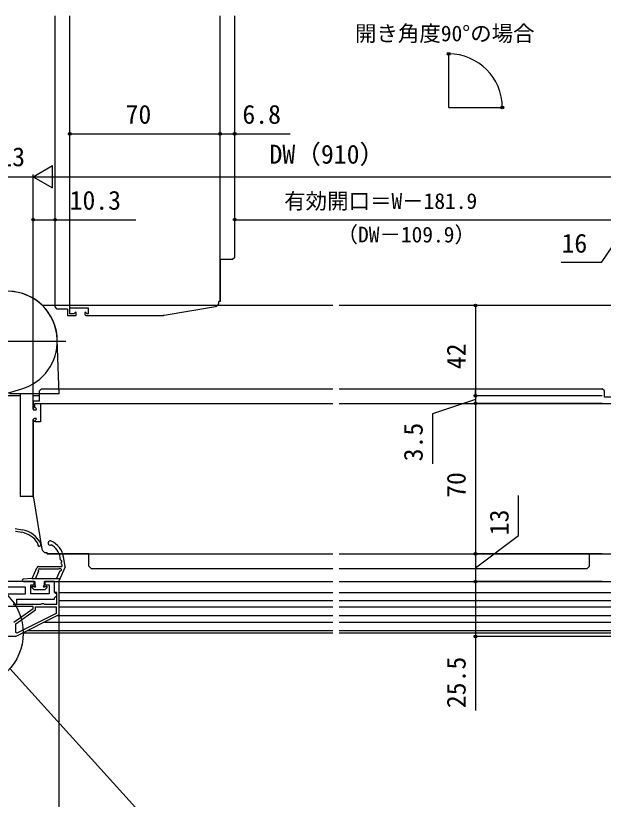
# Model space of a CAD drawing. Units: millimetres, scale not verified. Extents: x -525 to 525, y -783 to 779.
# Drawn here: x -149.1 to 124.6, y 65.3 to 430.1 of the extents above; entities that cross this region are included whole.
import ezdxf
from ezdxf.enums import TextEntityAlignment as Align

# ---------------------------------------------------------------- set-up
doc = ezdxf.new("R2010")
doc.units = ezdxf.units.MM
doc.header["$LTSCALE"] = 4
for name, color, linetype in [('0-2_YKK_11', 7, 'Continuous'), ('0-3_YKK_11E', 7, 'Continuous'), ('0-4_YKK_12', 2, 'Continuous'), ('0-5_YKK_13', 4, 'Continuous'), ('0-7_YKK_D', 6, 'Continuous')]:
    doc.layers.add(name, color=color, linetype=linetype)
doc.styles.add('ＭＳ ゴシック', font='')
doc.styles.get('ＭＳ ゴシック').set_extended_font_data('MS Gothic')

msp = doc.modelspace()

# ---------------------------------------------------------------- linework, layer by layer
at = {"layer": '0-2_YKK_11'}
for points in [[(-150.234, 156.1), (-137.2, 156.1), (-137, 156.3), (-136.8, 156.5), (-136.2, 156.5), (-136, 156.3), (-135.8, 156.1), (-130, 156.1), (-130, 161.6), (-131, 161.6), (-131, 166.6), (-129, 166.6), (-129, 151.1), (-149, 141.1), (-179, 141.1)], [(-150, 156), (-149, 156), (-148.5, 156.5), (-148.5, 158.4), (-131, 158.4), (-131, 159.1), (-130.5, 159.6), (-130, 160.1), (-130, 160.8), (-130.5, 161.3), (-131, 161.8), (-131, 166.6), (-135.5, 166.6), (-135.5, 165.1), (-133.5, 165.1), (-133.5, 160.9), (-142, 160.9), (-142, 165.1), (-140.5, 165.1), (-140.5, 166.6), (-154, 166.6)], [(-150, 147.8), (-141, 154.1), (-141, 155.1), (-152.939, 155.1)]]:
    msp.add_lwpolyline(points, dxfattribs=at)
for points in [[(-144.5, 164.1), (-153, 164.1), (-153, 160.9), (-144.5, 160.9)], [(-130.2, 151.842), (-148.526, 142.679), (-149, 142.972), (-149, 147.035), (-139.8, 153.475), (-139.8, 154.9), (-130.2, 154.9)]]:
    msp.add_lwpolyline(points, close=True, dxfattribs=at)
at = {"layer": '0-3_YKK_11E'}
for p, q in [((-54.4, 296.598), (-54.4, 297)), ((-124.9, 293.498), (-124.9, 290.5)), ((-123.9, 291.3), (-123.9, 294)), ((-138.002, 250.6), (-141, 250.6)), ((-140.2, 249.6), (-137.5, 249.6)), ((-134.902, 180.1), (-134.5, 180.1))]:
    msp.add_line(p, q, dxfattribs=at)
for points in [[(-124.9, 290.5), (-120.9, 290.5), (-120.9, 291.876)], [(-123.9, 294), (-115.3, 294), (-115.3, 291.3), (-115.776, 291.3), (-116.512, 292.036), (-116.9, 291.876), (-116.9, 291), (-116.4, 290.5)], [(-120.9, 291.876), (-121.288, 292.036), (-122.024, 291.3), (-123.9, 291.3)], [(-116.45, 290.5), (-80.2, 290.5), (-79.9, 290.8), (-79.9, 290.7), (-56.075, 294.624)], [(-141, 250.6), (-141, 246.6), (-139.624, 246.6)], [(-137.5, 249.6), (-137.5, 241), (-140.2, 241), (-140.2, 241.476), (-139.464, 242.212), (-139.624, 242.6), (-140.5, 242.6), (-141, 242.1)], [(-139.624, 246.6), (-139.464, 246.988), (-140.2, 247.724), (-140.2, 249.6)], [(-141, 242.15), (-141, 205.9), (-140.7, 205.6), (-140.8, 205.6), (-136.876, 181.775)]]:
    msp.add_lwpolyline(points, dxfattribs=at)
for centre, start, end in [((-56.4, 296.598), 279.35298, 0), ((-134.902, 182.1), 189.35298, 270)]:
    msp.add_arc(centre, 2, start, end, dxfattribs=at)
at = {"layer": '0-4_YKK_12'}
for p, q in [((52.58, 387.294), (52.58, 412.494)), ((52.58, 387.294), (77.78, 387.294)), ((-1.441, 295.1), (-136.591, 295.1)), ((181.618, 295.1), (1.559, 295.1)), ((-147, 253.1), (-154.5, 253.1)), ((-138.002, 253.1), (-141, 253.1)), ((-129.3, 166.6), (-1.441, 166.6)), ((1.559, 166.6), (129.418, 166.6)), ((-129, 161.6), (-1.441, 161.6)), ((1.559, 161.6), (129.118, 161.6)), ((-129, 157.8), (-1.441, 157.8)), ((1.559, 157.8), (129.118, 157.8)), ((-129, 154.8), (-1.441, 154.8)), ((1.559, 154.8), (129.118, 154.8)), ((-129.6, 150.8), (-1.441, 150.8)), ((1.559, 150.8), (129.718, 150.8)), ((-135.6, 147.8), (-1.441, 147.8)), ((1.559, 147.8), (135.718, 147.8)), ((-1.441, 142.6), (-146, 142.6)), ((-143.6, 143.8), (-1.441, 143.8)), ((1.559, 143.8), (143.718, 143.8)), ((146.118, 142.6), (1.559, 142.6)), ((-42.327, 5.096), (-151.751, 126.163))]:
    msp.add_line(p, q, dxfattribs=at)
msp.add_circle((-170.588, 142.6), 25, dxfattribs=at)
at = {"layer": '0-5_YKK_13'}
for p, q in [((-130.698, 294.498), (-130.698, 430.059)), ((-123.9, 294), (-123.9, 430.059)), ((-53.9, 297), (-53.9, 430.059)), ((-47.096, 317.497), (-47.097, 430.059)), ((-47.096, 317.497), (-48.096, 316.497)), ((-48.096, 316.497), (-53.9, 316.497)), ((-53.9, 316.497), (-53.9, 297)), ((-53.9, 297), (-54.4, 297)), ((-180.1, 278.6), (-125.7, 278.6)), ((-128.9, 254.1), (-129.712, 279.346)), ((-152.9, 254.397), (-146.291, 256.361)), ((-137.002, 256.398), (-1.441, 256.398)), ((1.559, 256.398), (124.116, 256.398)), ((-128.9, 254.1), (-151.9, 254.1)), ((-147, 254.1), (-147, 206.2)), ((-141, 247.1), (-141, 254.1)), ((-141, 247.1), (-141, 249.6)), ((-137.5, 249.6), (-1.441, 249.6)), ((1.559, 249.6), (133.618, 249.6)), ((-141, 206.2), (-141, 242.1)), ((-141, 206.2), (-147, 206.2)), ((-149.3, 191.3), (-146.006, 190.761)), ((-149.106, 190.095), (-146.217, 189.579)), ((-134.5, 179.6), (-134.5, 180.1)), ((-115.003, 179.6), (-134.5, 179.6)), ((-134.5, 179.6), (-1.441, 179.6)), ((-115.003, 173.796), (-115.003, 179.6)), ((1.559, 179.6), (138.218, 179.6)), ((118.116, 173.797), (118.116, 179.6)), ((-128.179, 176.83), (-128.354, 177.821)), ((-127.812, 174.75), (-127.921, 175.37)), ((-126.005, 173.714), (-126.778, 178.099)), ((-141.4, 168.1), (-139.303, 172.994)), ((-138.383, 173.6), (-127.9, 173.6)), ((-129.054, 172.4), (-137.633, 172.4)), ((-126.024, 173.543), (-128.922, 166.782)), ((-114.003, 172.796), (-115.003, 173.796)), ((-114.003, 172.796), (-1.441, 172.797)), ((1.559, 172.797), (117.116, 172.797)), ((117.116, 172.797), (118.116, 173.797)), ((-141.4, 168.1), (-145.544, 167.798)), ((-141.4, 168.1), (-128.357, 168.1)), ((-138.455, 171.418), (-139.877, 168.1)), ((-128.718, 171.32), (-130.098, 168.1)), ((-145.5, 166.6), (-140.1, 166.6)), ((-141.3, 164.4), (-140.5, 164.4)), ((-140.1, 166.6), (-140.1, 164.8)), ((-135.9, 166.6), (-135.9, 164.8)), ((-135.9, 166.6), (-129.198, 166.6)), ((-135.5, 164.4), (-134.7, 164.4)), ((-141.512, 163.888), (-140.612, 162.988)), ((-140.4, 162.9), (-135.6, 162.9)), ((-134.488, 163.888), (-135.388, 162.988))]:
    msp.add_line(p, q, dxfattribs=at)
for points in [[(-124.9, 293.498), (-129.698, 293.498), (-130.698, 294.498)], [(-138.002, 250.6), (-138.002, 255.398), (-137.002, 256.398)], [(131.116, 249.6), (131.116, 252.398), (125.116, 252.398), (125.116, 255.398), (124.116, 256.398)]]:
    msp.add_lwpolyline(points, dxfattribs=at)
for centre, radius, start, end in [((-152.9, 278.6), 23.2, 1.84219, 180), ((-152.9, 278.6), 23.2, 0, 178.15781), ((-152.9, 278.6), 23.2, 286.55113, 1.84219), ((-148.116, 178.948), 12, 25.98167, 79.87533), ((-148.116, 178.948), 10.8, 30.98748, 79.87533), ((-139.286, 184.25), 0.5, 342.24522, 30.98748), ((-138.047, 183.854), 0.8, 162.24522, 25.98167), ((-133, 184.6), 1, 66.24163, 296.78043), ((-136.626, 176.363), 10, 10, 66.24163), ((-136.626, 176.363), 8.4, 10, 60.96806), ((-127.883, 176.882), 0.3, 190, 257.97568), ((-128.05, 176.1), 0.5, 302.02431, 77.97568), ((-127.626, 175.422), 0.3, 122.02431, 190), ((-138.383, 172.6), 1, 90, 156.80141), ((-138.163, 172.1), 0.5, 48.59038, 224.7771), ((-138.73, 171.537), 0.3, 336.80141, 44.7771), ((-137.633, 172.7), 0.3, 228.59038, 270), ((-129.054, 172.7), 0.3, 270, 318.18969), ((-128.384, 172.1), 0.6, 266.27263, 138.18969), ((-128.442, 171.202), 0.3, 86.27263, 156.80141), ((-127.9, 174.1), 0.5, 270, 61.35806), ((-127.517, 174.802), 0.3, 190, 241.35806), ((-126.3, 173.662), 0.3, 336.80141, 10), ((-145.5, 167.2), 0.6, 94.16287, 270), ((-141.3, 164.1), 0.3, 90, 225), ((-140.1, 164.4), 0.4, 180, 90), ((-135.9, 164.4), 0.4, 90, 360), ((-134.7, 164.1), 0.3, 315, 90), ((-129.198, 166.9), 0.3, 270, 336.80141), ((-140.4, 163.2), 0.3, 225, 270), ((-135.6, 163.2), 0.3, 270, 315)]:
    msp.add_arc(centre, radius, start, end, dxfattribs=at)
at = {"layer": '0-7_YKK_D'}
for p, q in [((-141, 355.1), (-131.907, 360.35)), ((-131.907, 349.85), (-131.907, 360.35)), ((-154, 355.1), (-141, 355.1)), ((-141, 251.6), (-141, 356.1)), ((-141, 251.6), (-141, 356.1)), ((-141, 355.1), (-131.907, 349.85)), ((-141, 355.1), (-122.813, 355.1)), ((-130.5, 355.1), (134.618, 355.1)), ((-141, 251.6), (-141, 336.1)), ((-47.096, 335.1), (129.118, 335.1)), ((124.116, 295.1), (64.116, 295.1)), ((65.116, 295.1), (65.116, 253.1)), ((65.116, 253.1), (65.116, 255.65)), ((124.116, 253.1), (64.116, 253.1)), ((124.116, 253.1), (64.116, 253.1)), ((65.116, 253.1), (65.116, 249.6)), ((65.116, 253.1), (65.116, 249.6)), ((124.116, 249.6), (64.116, 249.6)), ((124.116, 249.6), (64.116, 249.6)), ((65.116, 249.6), (65.116, 247.05)), ((65.116, 249.6), (65.116, 179.6)), ((124.116, 179.6), (64.116, 179.6)), ((124.116, 179.6), (64.116, 179.6)), ((65.116, 179.6), (65.116, 166.6)), ((124.116, 166.6), (64.116, 166.6)), ((124.116, 166.6), (64.116, 166.6)), ((-129, 150.409), (-129, 46.1)), ((128.118, 141.1), (64.116, 141.1))]:
    msp.add_line(p, q, dxfattribs=at)
for points in [[(-123.9, 375.1), (-53.9, 375.1), (-47.096, 375.1), (-21.319, 375.1)], [(-141, 335.1), (-130.698, 335.1), (-93.13, 335.1)], [(137.118, 335.1), (123.636, 315.1), (104.977, 315.1)], [(65.116, 251.35), (45.116, 244.699), (45.116, 221.472)], [(65.116, 173.1), (85.116, 188.045), (85.116, 206.772)], [(65.116, 166.6), (65.116, 141.1), (65.116, 106.595)]]:
    msp.add_lwpolyline(points, dxfattribs=at)
for centre in [(52.58, 412.283), (77.569, 387.294), (-123.9, 375.1), (-53.9, 375.1), (-53.9, 375.1), (-47.096, 375.1), (-141, 335.1), (-130.698, 335.1), (-47.096, 335.1), (65.116, 295.1), (65.116, 253.1), (65.116, 253.1), (65.116, 249.6), (65.116, 249.6), (65.116, 179.6), (65.116, 179.6), (65.116, 166.6), (65.116, 166.6), (65.116, 141.1)]:
    msp.add_circle(centre, 0.637, dxfattribs=at)
msp.add_arc((52.58, 387.294), 24.99, 0, 90, dxfattribs=at)

# ---------------------------------------------------------------- texts
at = {"layer": '0-7_YKK_D', "style": 'ＭＳ ゴシック'}
for s, height, p in [('開き角度90°の場合', 7.331, (8.932, 415.928)), ('70', 8.798, (-97.9, 377.1)), ('6.8', 8.798, (-43.501, 377.1)), ('13', 8.798, (-156.705, 357.338)), ('DW（910）', 8.798, (-30.873, 358.532)), ('10.3', 8.798, (-123.971, 337.1)), ('有効開口＝W－181.9', 7.331, (-24.046, 337.907)), ('（DW－109.9）', 7.331, (0.358, 322.293)), ('16', 8.798, (105.136, 317.1))]:
    msp.add_text(s, height=height, dxfattribs=at).set_placement(p, align=Align.BOTTOM_LEFT)
for s, p in [('42', (63.116, 265.509)), ('3.5', (43.116, 222.586)), ('70', (63.116, 205.6)), ('13', (83.116, 188.204)), ('25.5', (63.116, 107.709))]:
    msp.add_text(s, height=8.798, rotation=90, dxfattribs=at).set_placement(p, align=Align.BOTTOM_LEFT)

doc.saveas('drawing.dxf')
